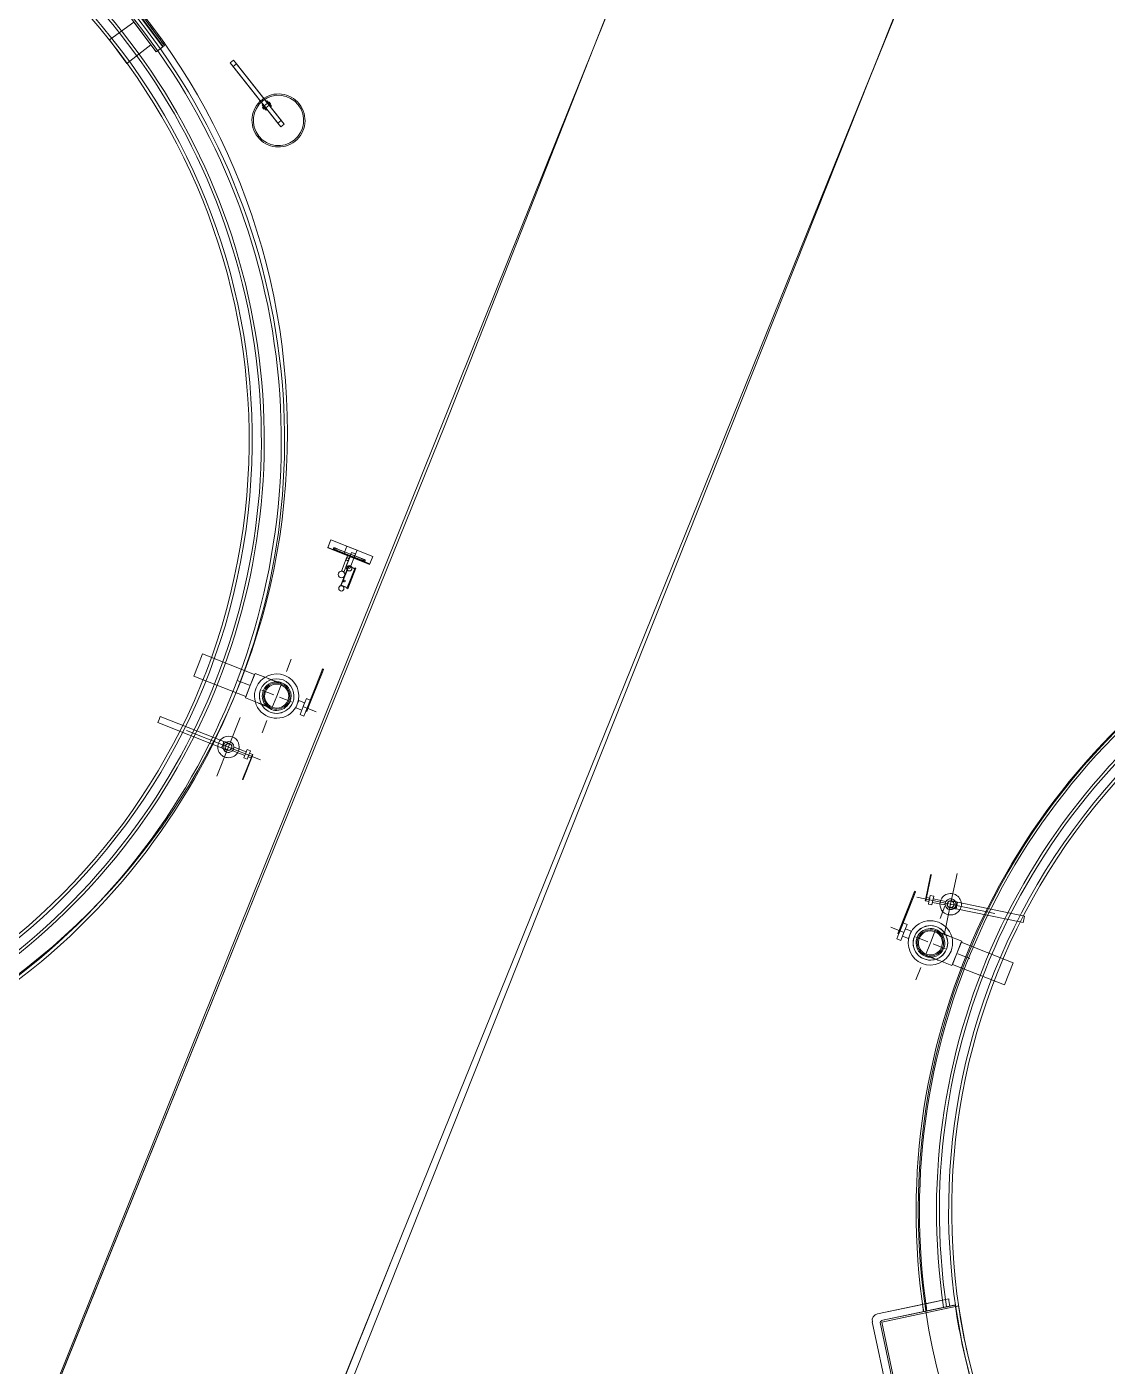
# Model space of a CAD drawing. Header units: metres. Extents: x -207 to 292, y -187 to 169.
# Drawn here: x -40.43 to -32.25, y -67.95 to -57.8 of the extents above; entities that cross this region are included whole.
import ezdxf

# ---------------------------------------------------------------- set-up
doc = ezdxf.new("R2010")
doc.units = ezdxf.units.M
doc.linetypes.add('Dash', pattern=[0.006, 0.003, -0.003])
for name, color, linetype, lineweight in [('C-TOPO', 7, 'Continuous', 9), ('EQUIPOS PIS', 7, 'Continuous', 9), ('P-SANR-FIXT', 7, 'Continuous', 9), ('P-SANR-FIXT-HDLN', 7, 'Dash', 9), ('VEREDAS', 7, 'Continuous', 9)]:
    doc.layers.add(name, color=color, linetype=linetype, lineweight=lineweight)
doc.layers.add('PR10-ARQ-PL-001-Emplazamiento-C-1_dwg', color=7, linetype='Continuous', lineweight=9, true_color=0x767676)

# ---------------------------------------------------------------- blocks, each defined once
blk = doc.blocks.new('M_Estanque-Terraza - M_Estanque-Terraza-2090154-PLANTA EMPLAZAMIENTO ACTUALIZADO')
at = {"layer": 'P-SANR-FIXT'}
for p, q in [((-4.012, 3.832), (-4.471, 3.292)), ((-4.471, 3.292), (-4.012, 3.832)), ((-4.012, 3.832), (-4.471, 3.292)), ((-4.471, 3.292), (-4.012, 3.832)), ((-4.012, 3.832), (-4.471, 3.292)), ((-4.471, 3.292), (-4.012, 3.832)), ((-4.416, 3.27), (-3.981, 3.781)), ((-3.981, 3.781), (-4.416, 3.27)), ((-4.416, 3.27), (-3.981, 3.781)), ((-3.981, 3.781), (-4.416, 3.27)), ((-3.981, 3.781), (-4.416, 3.27)), ((-4.416, 3.27), (-3.981, 3.781)), ((-3.981, 3.781), (-4.416, 3.27)), ((-4.416, 3.27), (-3.981, 3.781)), ((-4.407, 3.262), (-3.972, 3.773)), ((-3.972, 3.773), (-4.407, 3.262)), ((-3.972, 3.773), (-3.536, 3.402)), ((-3.519, 3.388), (-3.972, 3.773)), ((-3.964, 3.783), (-3.56, 3.439)), ((-3.56, 3.439), (-3.964, 3.783)), ((-3.964, 3.783), (-3.56, 3.439)), ((-3.56, 3.439), (-3.964, 3.783)), ((-3.714, 3.57), (-3.964, 3.783)), ((-3.964, 3.783), (-3.529, 3.412)), ((-3.714, 3.57), (-3.964, 3.783)), ((-3.964, 3.783), (-3.714, 3.57)), ((-3.521, 3.479), (-3.941, 3.837)), ((-3.941, 3.837), (-3.521, 3.479)), ((-3.521, 3.479), (-3.941, 3.837)), ((-3.941, 3.837), (-3.521, 3.479)), ((-3.675, 3.61), (-3.941, 3.837)), ((-3.941, 3.837), (-3.675, 3.61)), ((-3.597, 3.47), (-3.714, 3.57)), ((-3.527, 3.411), (-3.695, 3.554)), ((-3.695, 3.554), (-3.58, 3.455)), ((-3.695, 3.554), (-3.56, 3.439)), ((-3.56, 3.439), (-3.695, 3.554)), ((-3.521, 3.479), (-3.656, 3.594)), ((-3.656, 3.594), (-3.521, 3.479))]:
    blk.add_line(p, q, dxfattribs=at)
at = {"layer": 'P-SANR-FIXT', "flags": 128}
for points in [[(-3.529, 3.412), (-3.536, 3.418), (-3.544, 3.425), (-3.552, 3.431), (-3.559, 3.438), (-3.567, 3.444), (-3.574, 3.451), (-3.582, 3.457), (-3.59, 3.464), (-3.597, 3.47)], [(-3.58, 3.455), (-3.575, 3.451), (-3.569, 3.446), (-3.564, 3.442), (-3.559, 3.438), (-3.554, 3.433), (-3.548, 3.429), (-3.543, 3.424), (-3.538, 3.42), (-3.533, 3.415), (-3.527, 3.411)], [(-3.536, 3.402), (-3.53, 3.397), (-3.525, 3.392), (-3.519, 3.388)]]:
    blk.add_lwpolyline(points, dxfattribs=at)
at = {"layer": 'P-SANR-FIXT'}
for centre, radius, start, end in [((0, 0), 5.152, 0, 136.1362), ((0, 0), 5.152, 0, 136.1362), ((0, 0), 5.127, 0, 136.1195), ((0, 0), 5.127, 0, 136.1195), ((0, 0), 4.998, 0, 136.0307), ((0, 0), 4.976, 360, 136.0144), ((0, 0), 4.906, 0, 180), ((0, 0), 4.883, 0, 180), ((-3.974, 3.799), 0.05, 49.5733, 139.5733), ((-3.974, 3.799), 0.05, 49.5733, 139.5733), ((-3.974, 3.799), 0.05, 49.5733, 139.5733), ((-3.974, 3.799), 0.05, 49.5733, 139.5733), ((-3.974, 3.799), 0.05, 49.5733, 139.5733), ((-3.974, 3.799), 0.05, 49.5733, 139.5733), ((-3.972, 3.773), 0.012, 49.5733, 139.5733), ((-3.972, 3.773), 0.012, 49.5733, 139.5733), ((-3.972, 3.773), 0.012, 49.5733, 139.5733), ((-3.972, 3.773), 0.012, 49.5733, 139.5733), ((-3.972, 3.773), 0.012, 49.5733, 139.5733), ((-3.972, 3.773), 0.012, 49.5733, 139.5733), ((-3.972, 3.773), 0.012, 49.5733, 139.5733), ((-3.972, 3.773), 0.012, 49.5733, 139.5733), ((0, 0), 5.152, 135.5076, 136.1362), ((0, 0), 5.152, 135.5076, 136.1362), ((0, 0), 5.127, 135.4878, 136.1195), ((0, 0), 5.127, 135.4878, 136.1195), ((0, 0), 4.95, 135.3417, 135.9961), ((0, 0), 4.95, 135.3417, 135.9961), ((0, 0), 4.95, 135.3417, 135.9961), ((0, 0), 4.95, 135.3417, 135.9961), ((0, 0), 4.95, 135.3417, 135.9961), ((0, 0), 4.95, 135.3417, 135.9961), ((0, 0), 4.908, 135.9656, 144.0938), ((0, 0), 4.884, 136.089, 143.9747), ((0.035, -0.026), 4.95, 136.0277, 136.1669)]:
    blk.add_arc(centre, radius, start, end, dxfattribs=at)
blk.add_ellipse((0.001, -0.001), major_axis=(2.956, 3.945), ratio=0.995672, start_param=1.44575, end_param=1.448189, dxfattribs=at)
blk = doc.blocks.new('M_Estanque-Terraza - M_Estanque-Terraza-2331352-PLANTA EMPLAZAMIENTO ACTUALIZADO')
at = {"layer": 'P-SANR-FIXT'}
for p, q in [((3.617, -3.281), (3.462, -3.441)), ((3.617, -3.281), (3.462, -3.441)), ((3.541, -3.362), (3.617, -3.281)), ((3.779, -3.443), (3.617, -3.281)), ((3.462, -3.441), (3.541, -3.362)), ((3.462, -3.441), (3.63, -3.597)), ((3.826, -3.397), (3.586, -3.645)), ((3.826, -3.397), (3.586, -3.645)), ((3.779, -3.443), (3.63, -3.597)), ((3.779, -3.443), (3.63, -3.597)), ((3.87, -3.441), (3.631, -3.688)), ((3.87, -3.441), (3.631, -3.688)), ((3.634, -3.691), (3.872, -3.444)), ((3.634, -3.691), (3.872, -3.444)), ((3.882, -3.453), (3.644, -3.699)), ((3.882, -3.453), (3.644, -3.699)), ((3.63, -3.597), (3.586, -3.645)), ((3.586, -3.645), (3.631, -3.688)), ((3.705, -3.635), (3.682, -3.66)), ((3.705, -3.635), (3.682, -3.66)), ((3.709, -3.631), (3.686, -3.656)), ((3.709, -3.631), (3.686, -3.656)), ((3.69, -3.668), (3.713, -3.643)), ((3.69, -3.668), (3.713, -3.643)), ((3.694, -3.663), (3.717, -3.639)), ((3.694, -3.663), (3.717, -3.639)), ((3.717, -3.639), (3.709, -3.631)), ((3.717, -3.639), (3.709, -3.631)), ((3.776, -3.562), (3.749, -3.591)), ((3.776, -3.562), (3.749, -3.591)), ((3.776, -3.562), (3.749, -3.591)), ((3.776, -3.562), (3.749, -3.591)), ((3.749, -3.591), (3.757, -3.598)), ((3.749, -3.591), (3.757, -3.598)), ((3.757, -3.598), (3.784, -3.569)), ((3.757, -3.598), (3.784, -3.569)), ((3.757, -3.598), (3.784, -3.569)), ((3.757, -3.598), (3.784, -3.569)), ((3.634, -3.691), (3.644, -3.699)), ((3.668, -3.674), (3.654, -3.689)), ((3.654, -3.689), (3.662, -3.696)), ((3.662, -3.696), (3.676, -3.682)), ((3.682, -3.66), (3.668, -3.674)), ((3.676, -3.682), (3.69, -3.668)), ((3.69, -3.668), (3.682, -3.66)), ((3.682, -3.66), (3.69, -3.668)), ((3.682, -3.66), (3.69, -3.668))]:
    blk.add_line(p, q, dxfattribs=at)
for radius, start, end in [(4.906, 180, 0), (4.883, 180, 0), (5.152, 223.8638, 0), (5.152, 223.8638, 0), (5.127, 223.8805, 0), (5.127, 223.8805, 0), (4.998, 223.9693, 0), (4.976, 223.9856, 360)]:
    blk.add_arc((0, 0), radius, start, end, dxfattribs=at)
blk = doc.blocks.new('M_Tuberia Alimentación-01 - M_Tuberia Alimentación-01-2152466-PLANTA EMPLAZAMIENTO ACTUALIZADO')
at = {"layer": 'P-SANR-FIXT'}
for p, q in [((-0.248, 0.32), (-0.255, 0.32)), ((-0.255, 0.32), (-0.255, 0.296)), ((-0.255, 0.012), (-0.255, 0.317)), ((-0.248, 0.317), (-0.255, 0.317)), ((-0.248, 0.296), (-0.248, 0.32)), ((-0.248, 0.317), (-0.248, 0.012)), ((-0.255, 0.296), (-0.255, -0.02)), ((-0.248, -0.02), (-0.248, 0.296)), ((-0.255, 0.012), (-0.255, -0.025)), ((-0.255, 0.012), (-0.248, 0.012)), ((-0.216, 0.065), (-0.248, 0.065)), ((-0.248, 0), (-0.248, 0.065)), ((-0.248, -0.025), (-0.248, 0.012)), ((-0.248, -0.065), (-0.248, 0)), ((-0.216, 0.065), (-0.216, 0)), ((-0.168, 0.03), (-0.216, 0.03)), ((-0.216, 0), (-0.216, 0.03)), ((-0.216, 0), (-0.216, -0.065)), ((-0.168, 0.03), (-0.168, 0)), ((-0.168, 0), (-0.168, -0.03)), ((0.215, 0.1), (0.106, 0.1)), ((0.215, 0), (0.215, 0.1)), ((0.639, 0.09), (0.215, 0.09)), ((0.215, 0), (0.215, 0.09)), ((0.215, -0.1), (0.215, 0)), ((0.215, -0.09), (0.215, 0)), ((0.639, 0.09), (0.639, 0)), ((0.639, 0), (0.639, -0.09)), ((-0.255, -0.02), (-0.248, -0.02)), ((-0.255, -0.025), (-0.248, -0.025)), ((-0.248, -0.065), (-0.216, -0.065)), ((-0.216, -0.03), (-0.216, 0)), ((-0.216, -0.03), (-0.168, -0.03)), ((0.106, -0.1), (0.215, -0.1)), ((0.215, -0.09), (0.639, -0.09))]:
    blk.add_line(p, q, dxfattribs=at)
at = {"layer": 'P-SANR-FIXT', "flags": 128}
for points in [[(0.106, 0.1), (0.102, 0.1), (0.097, 0.1), (0.093, 0.1), (0.089, 0.1), (0.085, 0.1), (0.081, 0.1), (0.077, 0.1), (0.073, 0.1), (0.069, 0.1), (0.065, 0.1), (0.061, 0.1), (0.057, 0.1), (0.053, 0.1), (0.05, 0.1), (0.046, 0.1), (0.043, 0.1), (0.039, 0.1), (0.036, 0.1), (0.033, 0.1), (0.03, 0.1), (0.027, 0.1), (0.024, 0.1), (0.022, 0.1), (0.019, 0.1), (0.017, 0.1), (0.015, 0.1), (0.012, 0.1), (0.011, 0.1), (0.009, 0.1), (0.007, 0.1), (0.006, 0.1), (0.004, 0.1), (0.003, 0.1), (0.002, 0.1), (0.002, 0.1), (0.001, 0.1), (0, 0.1), (0, 0.1), (0, 0.1)], [(0, -0.1), (0, -0.1), (0, -0.1), (0.001, -0.1), (0.001, -0.1), (0.002, -0.1), (0.003, -0.1), (0.004, -0.1), (0.005, -0.1), (0.007, -0.1), (0.008, -0.1), (0.01, -0.1), (0.012, -0.1), (0.014, -0.1), (0.016, -0.1), (0.018, -0.1), (0.021, -0.1), (0.024, -0.1), (0.026, -0.1), (0.029, -0.1), (0.032, -0.1), (0.035, -0.1), (0.038, -0.1), (0.042, -0.1), (0.045, -0.1), (0.049, -0.1), (0.052, -0.1), (0.056, -0.1), (0.06, -0.1), (0.064, -0.1), (0.068, -0.1), (0.071, -0.1), (0.076, -0.1), (0.08, -0.1), (0.084, -0.1), (0.088, -0.1), (0.092, -0.1), (0.096, -0.1), (0.101, -0.1), (0.105, -0.1), (0.106, -0.1)]]:
    blk.add_lwpolyline(points, dxfattribs=at)
at = {"layer": 'P-SANR-FIXT'}
for radius, start, end in [(0.168, 360, 180), (0.168, 360, 180), (0.168, 360, 180), (0.168, 360, 180), (0.168, 360, 180), (0.168, 360, 180), (0.131, 0, 180), (0.131, 360, 180), (0.131, 360, 180), (0.131, 360, 180), (0.109, 360, 180), (0.109, 360, 180), (0.109, 360, 180), (0.109, 360, 180), (0.168, 180, 360), (0.168, 180, 360), (0.168, 180, 360), (0.168, 180, 360), (0.168, 180, 360), (0.168, 180, 360), (0.131, 180, 0), (0.131, 180, 360), (0.131, 180, 360), (0.131, 180, 360), (0.109, 180, 360), (0.109, 180, 360), (0.109, 180, 360), (0.109, 180, 360), (0.1, 0, 180), (0.1, 180, 0), (0.091, 0, 180), (0.091, 0, 180), (0.091, 0, 180), (0.091, 0, 180), (0.091, 180, 0), (0.091, 180, 0), (0.091, 180, 0), (0.091, 180, 0)]:
    blk.add_arc((0, 0), radius, start, end, dxfattribs=at)
at = {"layer": 'P-SANR-FIXT-HDLN'}
for p, q in [((0, 0), (0, 0.301)), ((-0.322, 0), (0, 0)), ((0.322, 0), (0, 0)), ((0, 0), (0, -0.301))]:
    blk.add_line(p, q, dxfattribs=at)
blk = doc.blocks.new('M_Tuberia Alimentación-02 - M_Tuberia Alimentación-02-2155587-PLANTA EMPLAZAMIENTO ACTUALIZADO')
at = {"layer": 'P-SANR-FIXT'}
for p, q in [((0, 0), (0, 0.239)), ((-0.19, 0.19), (-0.193, 0.19)), ((-0.193, 0.19), (-0.193, 0.186)), ((-0.193, 0.19), (-0.193, 0.183)), ((-0.193, 0), (-0.193, 0.186)), ((-0.193, 0.183), (-0.193, -0.006)), ((-0.193, 0.183), (-0.19, 0.183)), ((-0.19, 0.183), (-0.19, 0.19)), ((-0.19, 0.186), (-0.19, 0.19)), ((-0.19, 0.186), (-0.19, 0)), ((-0.19, -0.006), (-0.19, 0.183)), ((-0.193, 0), (-0.193, -0.014)), ((-0.193, 0), (-0.19, 0)), ((-0.165, 0.014), (-0.19, 0.014)), ((-0.19, 0.014), (-0.19, 0)), ((-0.19, -0.014), (-0.19, 0)), ((-0.19, 0), (-0.19, -0.014)), ((-0.138, 0.034), (-0.165, 0.034)), ((-0.165, 0), (-0.165, 0.034)), ((-0.165, 0), (-0.165, 0.014)), ((-0.165, -0.014), (-0.165, 0)), ((-0.165, -0.034), (-0.165, 0)), ((-0.138, 0), (-0.138, 0.034)), ((-0.041, 0.014), (-0.138, 0.014)), ((-0.138, 0), (-0.138, 0.014)), ((-0.138, -0.034), (-0.138, 0)), ((-0.138, -0.014), (-0.138, 0)), ((-0.041, 0), (-0.041, 0.014)), ((-0.041, -0.014), (-0.041, 0)), ((0.047, 0.026), (0.042, 0.026)), ((0.047, 0), (0.047, 0.026)), ((0.566, 0.025), (0.047, 0.025)), ((0.047, 0), (0.047, 0.025)), ((0.047, -0.026), (0.047, 0)), ((0.566, 0), (0.566, 0.025)), ((-0.262, 0), (0.341, 0)), ((-0.193, -0.006), (-0.19, -0.006)), ((-0.193, -0.014), (-0.19, -0.014)), ((-0.19, -0.014), (-0.165, -0.014)), ((-0.165, -0.034), (-0.138, -0.034)), ((-0.138, -0.014), (-0.041, -0.014)), ((0, 0), (0, -0.239)), ((0.042, -0.026), (0.047, -0.026)), ((0.047, -0.025), (0.047, 0)), ((0.047, -0.025), (0.566, -0.025)), ((0.566, -0.025), (0.566, 0))]:
    blk.add_line(p, q, dxfattribs=at)
at = {"layer": 'P-SANR-FIXT', "flags": 128}
for points in [[(0.042, 0.026), (0.04, 0.026), (0.039, 0.026), (0.037, 0.026), (0.035, 0.026), (0.034, 0.026), (0.032, 0.026), (0.03, 0.026), (0.029, 0.026), (0.027, 0.026), (0.026, 0.026), (0.024, 0.026), (0.023, 0.026), (0.021, 0.026), (0.02, 0.026), (0.018, 0.026), (0.017, 0.026), (0.016, 0.026), (0.014, 0.026), (0.013, 0.026), (0.012, 0.026), (0.011, 0.026), (0.01, 0.026), (0.009, 0.026), (0.008, 0.026), (0.007, 0.026), (0.006, 0.026), (0.005, 0.026), (0.004, 0.026), (0.004, 0.026), (0.003, 0.026), (0.002, 0.026), (0.002, 0.026), (0.001, 0.026), (0.001, 0.026), (0.001, 0.026), (0, 0.026), (0, 0.026), (0, 0.026), (0, 0.026)], [(0, -0.026), (0, -0.026), (0, -0.026), (0, -0.026), (0.001, -0.026), (0.001, -0.026), (0.001, -0.026), (0.002, -0.026), (0.002, -0.026), (0.003, -0.026), (0.003, -0.026), (0.004, -0.026), (0.005, -0.026), (0.006, -0.026), (0.006, -0.026), (0.007, -0.026), (0.008, -0.026), (0.009, -0.026), (0.01, -0.026), (0.012, -0.026), (0.013, -0.026), (0.014, -0.026), (0.015, -0.026), (0.017, -0.026), (0.018, -0.026), (0.019, -0.026), (0.021, -0.026), (0.022, -0.026), (0.024, -0.026), (0.025, -0.026), (0.027, -0.026), (0.028, -0.026), (0.03, -0.026), (0.032, -0.026), (0.033, -0.026), (0.035, -0.026), (0.037, -0.026), (0.038, -0.026), (0.04, -0.026), (0.042, -0.026), (0.042, -0.026)]]:
    blk.add_lwpolyline(points, dxfattribs=at)
at = {"layer": 'P-SANR-FIXT'}
for radius, start, end in [(0.0814, 360, 180), (0.0814, 360, 180), (0.0814, 360, 180), (0.0814, 360, 180), (0.0814, 180, 360), (0.0814, 180, 360), (0.0814, 180, 360), (0.0814, 180, 360), (0.0411, 0, 180), (0.0411, 360, 180), (0.0411, 360, 180), (0.0411, 360, 180), (0.0411, 360, 180), (0.0411, 360, 180), (0.0411, 180, 0), (0.0411, 180, 360), (0.0411, 180, 360), (0.0411, 180, 360), (0.0411, 180, 360), (0.0411, 180, 360), (0.0264, 0, 180), (0.0264, 180, 0), (0.025, 0, 180), (0.025, 360, 180), (0.025, 180, 0), (0.025, 180, 360)]:
    blk.add_arc((0, 0), radius, start, end, dxfattribs=at)
blk = doc.blocks.new('M_Tuberia Exterior 01 - M_Tuberia Exterior 01-2160598-PLANTA EMPLAZAMIENTO ACTUALIZADO')
at = {"layer": 'P-SANR-FIXT'}
for p, q in [((-0.013, 0.016), (-0.049, 0.016)), ((-0.049, 0.016), (-0.049, -0.016)), ((-0.049, 0.016), (0.534, 0.016)), ((-0.013, -0.016), (-0.013, 0.016)), ((0.569, 0.016), (-0.013, 0.016)), ((0.119, 0.016), (0.119, 0.025)), ((0.119, 0.025), (0.169, 0.025)), ((0.169, 0.025), (0.119, 0.025)), ((0.119, 0.025), (0.119, 0.016)), ((0.169, 0.016), (0.119, 0.016)), ((0.119, 0.016), (0.169, 0.016)), ((0.135, 0.034), (0.135, 0.025)), ((0.153, 0.034), (0.135, 0.034)), ((0.153, 0.034), (0.135, 0.034)), ((0.153, 0.025), (0.135, 0.025)), ((0.153, 0.025), (0.135, 0.025)), ((0.135, 0.016), (0.135, -0.016)), ((0.135, 0.016), (0.153, 0.016)), ((0.135, 0.016), (0.153, 0.016)), ((0.153, 0.025), (0.153, 0.034)), ((0.153, -0.016), (0.153, 0.016)), ((0.169, 0.025), (0.169, 0.016)), ((0.169, 0.016), (0.169, 0.025)), ((0.534, -0.016), (0.534, 0.016)), ((0.534, 0.016), (0.569, 0.016)), ((0.569, 0.016), (0.569, -0.016)), ((-0.049, -0.016), (-0.013, -0.016)), ((-0.049, -0.016), (0.534, -0.016)), ((-0.013, -0.016), (0.569, -0.016)), ((0.119, -0.016), (0.169, -0.016)), ((0.119, -0.025), (0.119, -0.016)), ((0.119, -0.016), (0.119, -0.025)), ((0.169, -0.016), (0.119, -0.016)), ((0.169, -0.025), (0.119, -0.025)), ((0.119, -0.025), (0.169, -0.025)), ((0.153, -0.016), (0.135, -0.016)), ((0.153, -0.016), (0.135, -0.016)), ((0.135, -0.025), (0.135, -0.031)), ((0.135, -0.025), (0.153, -0.025)), ((0.135, -0.025), (0.153, -0.025)), ((0.135, -0.031), (0.153, -0.031)), ((0.135, -0.031), (0.153, -0.031)), ((0.153, -0.031), (0.153, -0.025)), ((0.169, -0.016), (0.169, -0.025)), ((0.169, -0.025), (0.169, -0.016)), ((0.569, -0.016), (0.534, -0.016))]:
    blk.add_line(p, q, dxfattribs=at)
for radius, start, end in [(0.201, 0, 180), (0.201, 360, 180), (0.191, 360, 180), (0.191, 0, 180), (0.201, 180, 0), (0.201, 180, 360), (0.191, 180, 360), (0.191, 180, 0)]:
    blk.add_arc((0, 0), radius, start, end, dxfattribs=at)
blk = doc.blocks.new('M_Tuberia Alimentación-01 - M_Tuberia Alimentación-01-2165010-PLANTA EMPLAZAMIENTO ACTUALIZADO')
at = {"layer": 'P-SANR-FIXT'}
for p, q in [((-0.248, 0.025), (-0.255, 0.025)), ((-0.255, 0.025), (-0.255, -0.012)), ((-0.255, 0.02), (-0.255, -0.296)), ((-0.248, 0.02), (-0.255, 0.02)), ((-0.216, 0.065), (-0.248, 0.065)), ((-0.248, 0), (-0.248, 0.065)), ((-0.248, -0.012), (-0.248, 0.025)), ((-0.248, -0.296), (-0.248, 0.02)), ((-0.248, -0.065), (-0.248, 0)), ((-0.216, 0.065), (-0.216, 0)), ((-0.168, 0.03), (-0.216, 0.03)), ((-0.216, 0), (-0.216, 0.03)), ((-0.216, 0), (-0.216, -0.065)), ((-0.216, -0.03), (-0.216, 0)), ((-0.168, 0.03), (-0.168, 0)), ((-0.168, 0), (-0.168, -0.03)), ((0.215, 0.1), (0.106, 0.1)), ((0.215, 0), (0.215, 0.1)), ((0.639, 0.09), (0.215, 0.09)), ((0.215, 0), (0.215, 0.09)), ((0.215, -0.1), (0.215, 0)), ((0.215, -0.09), (0.215, 0)), ((0.639, 0.09), (0.639, 0)), ((0.639, 0), (0.639, -0.09)), ((-0.255, -0.317), (-0.255, -0.012)), ((-0.248, -0.012), (-0.255, -0.012)), ((-0.248, -0.012), (-0.248, -0.317)), ((-0.248, -0.065), (-0.216, -0.065)), ((-0.216, -0.03), (-0.168, -0.03)), ((0.106, -0.1), (0.215, -0.1)), ((0.215, -0.09), (0.639, -0.09)), ((-0.255, -0.296), (-0.255, -0.32)), ((-0.248, -0.32), (-0.248, -0.296)), ((-0.255, -0.317), (-0.248, -0.317)), ((-0.255, -0.32), (-0.248, -0.32))]:
    blk.add_line(p, q, dxfattribs=at)
at = {"layer": 'P-SANR-FIXT', "flags": 128}
for points in [[(0.106, 0.1), (0.102, 0.1), (0.097, 0.1), (0.093, 0.1), (0.089, 0.1), (0.085, 0.1), (0.081, 0.1), (0.077, 0.1), (0.073, 0.1), (0.069, 0.1), (0.065, 0.1), (0.061, 0.1), (0.057, 0.1), (0.053, 0.1), (0.05, 0.1), (0.046, 0.1), (0.043, 0.1), (0.039, 0.1), (0.036, 0.1), (0.033, 0.1), (0.03, 0.1), (0.027, 0.1), (0.024, 0.1), (0.022, 0.1), (0.019, 0.1), (0.017, 0.1), (0.015, 0.1), (0.012, 0.1), (0.011, 0.1), (0.009, 0.1), (0.007, 0.1), (0.006, 0.1), (0.004, 0.1), (0.003, 0.1), (0.002, 0.1), (0.002, 0.1), (0.001, 0.1), (0, 0.1), (0, 0.1), (0, 0.1)], [(0, -0.1), (0, -0.1), (0, -0.1), (0.001, -0.1), (0.001, -0.1), (0.002, -0.1), (0.003, -0.1), (0.004, -0.1), (0.005, -0.1), (0.007, -0.1), (0.008, -0.1), (0.01, -0.1), (0.012, -0.1), (0.014, -0.1), (0.016, -0.1), (0.018, -0.1), (0.021, -0.1), (0.024, -0.1), (0.026, -0.1), (0.029, -0.1), (0.032, -0.1), (0.035, -0.1), (0.038, -0.1), (0.042, -0.1), (0.045, -0.1), (0.049, -0.1), (0.052, -0.1), (0.056, -0.1), (0.06, -0.1), (0.064, -0.1), (0.068, -0.1), (0.071, -0.1), (0.076, -0.1), (0.08, -0.1), (0.084, -0.1), (0.088, -0.1), (0.092, -0.1), (0.096, -0.1), (0.101, -0.1), (0.105, -0.1), (0.106, -0.1)]]:
    blk.add_lwpolyline(points, dxfattribs=at)
at = {"layer": 'P-SANR-FIXT'}
for radius, start, end in [(0.168, 360, 180), (0.168, 360, 180), (0.168, 360, 180), (0.168, 360, 180), (0.168, 360, 180), (0.168, 360, 180), (0.131, 0, 180), (0.131, 360, 180), (0.131, 360, 180), (0.131, 360, 180), (0.109, 360, 180), (0.109, 360, 180), (0.109, 360, 180), (0.109, 360, 180), (0.168, 180, 360), (0.168, 180, 360), (0.168, 180, 360), (0.168, 180, 360), (0.168, 180, 360), (0.168, 180, 360), (0.131, 180, 0), (0.131, 180, 360), (0.131, 180, 360), (0.131, 180, 360), (0.109, 180, 360), (0.109, 180, 360), (0.109, 180, 360), (0.109, 180, 360), (0.1, 0, 180), (0.091, 0, 180), (0.091, 0, 180), (0.091, 0, 180), (0.091, 0, 180), (0.091, 180, 0), (0.091, 180, 0), (0.091, 180, 0), (0.091, 180, 0), (0.1, 180, 360)]:
    blk.add_arc((0, 0), radius, start, end, dxfattribs=at)
at = {"layer": 'P-SANR-FIXT-HDLN'}
for p, q in [((0, 0), (0, 0.301)), ((-0.322, 0), (0, 0)), ((0.322, 0), (0, 0)), ((0, 0), (0, -0.301))]:
    blk.add_line(p, q, dxfattribs=at)
blk = doc.blocks.new('M_Tuberia Control-01 - M_Tuberia Control-01-2159111-PLANTA EMPLAZAMIENTO ACTUALIZADO')
at = {"layer": 'P-SANR-FIXT'}
for p, q in [((0.153, 0.171), (0.148, 0.171)), ((0.148, 0.171), (0.214, 0.171)), ((0.148, 0.171), (0.148, -0.171)), ((0.148, 0.171), (0.148, -0.171)), ((0.214, 0.171), (0.153, 0.171)), ((0.153, 0.171), (0.153, -0.171)), ((0.153, 0.171), (0.153, -0.171)), ((0.157, 0.123), (0.157, -0.122)), ((0.167, -0.122), (0.167, 0.123)), ((0.214, -0.171), (0.214, 0.171)), ((0.214, 0.171), (0.214, -0.171)), ((0.124, 0.01), (0.023, 0.01)), ((0.124, 0.01), (0.023, 0.01)), ((0.148, 0.009), (0.129, 0.009)), ((0.214, 0.04), (0.148, 0.04)), ((0.148, 0.04), (0.214, 0.04)), ((0.148, 0.04), (0.148, -0.042)), ((0.148, 0.04), (0.148, -0.042)), ((0.148, -0.001), (0.148, 0.009)), ((0.157, 0.099), (0.157, -0.099)), ((0.168, -0.099), (0.168, 0.099)), ((0.214, -0.042), (0.214, 0.04)), ((0.214, 0.04), (0.214, -0.042)), ((0.084, -0.078), (-0.084, -0.078)), ((-0.084, -0.078), (0.084, -0.078)), ((-0.084, -0.078), (-0.084, -0.084)), ((-0.084, -0.078), (-0.084, -0.084)), ((0.084, -0.084), (-0.084, -0.084)), ((-0.084, -0.084), (0.084, -0.084)), ((-0.079, -0.025), (0.079, -0.025)), ((0.079, -0.025), (-0.079, -0.025)), ((-0.079, -0.078), (-0.079, -0.025)), ((-0.079, -0.025), (-0.079, -0.078)), ((-0.079, -0.078), (0.079, -0.078)), ((0.079, -0.078), (-0.079, -0.078)), ((-0.077, -0.029), (0.077, -0.029)), ((0.077, -0.029), (-0.077, -0.029)), ((-0.077, -0.029), (-0.077, -0.078)), ((-0.077, -0.078), (-0.077, -0.029)), ((0.077, -0.078), (-0.077, -0.078)), ((-0.077, -0.078), (0.077, -0.078)), ((0.023, -0.01), (0.124, -0.01)), ((0.023, -0.01), (0.124, -0.01)), ((0.184, -0.01), (0.065, -0.01)), ((0.065, -0.01), (0.184, -0.01)), ((0.065, -0.01), (0.065, -0.042)), ((0.065, -0.01), (0.065, -0.042)), ((0.184, -0.042), (0.065, -0.042)), ((0.065, -0.042), (0.184, -0.042)), ((0.077, -0.078), (0.077, -0.029)), ((0.077, -0.078), (0.077, -0.029)), ((0.079, -0.025), (0.079, -0.078)), ((0.079, -0.025), (0.079, -0.078)), ((0.084, -0.084), (0.084, -0.078)), ((0.084, -0.078), (0.084, -0.084)), ((0.124, -0.01), (0.124, -0.011)), ((0.124, -0.011), (0.148, -0.011)), ((0.148, -0.011), (0.148, -0.001)), ((0.214, -0.042), (0.148, -0.042)), ((0.148, -0.042), (0.214, -0.042)), ((0.184, -0.042), (0.184, -0.01)), ((0.184, -0.01), (0.184, -0.042)), ((0.214, -0.171), (0.148, -0.171)), ((0.148, -0.171), (0.153, -0.171)), ((0.153, -0.171), (0.214, -0.171))]:
    blk.add_line(p, q, dxfattribs=at)
at = {"layer": 'P-SANR-FIXT', "flags": 128}
for points in [[(0.157, 0.124), (0.157, 0.124), (0.157, 0.124), (0.157, 0.124), (0.157, 0.124), (0.157, 0.124), (0.157, 0.124), (0.157, 0.123), (0.157, 0.123), (0.157, 0.123), (0.157, 0.122), (0.157, 0.122), (0.157, 0.121), (0.157, 0.121), (0.157, 0.12), (0.157, 0.12), (0.157, 0.119), (0.157, 0.119), (0.157, 0.118), (0.157, 0.117), (0.157, 0.117), (0.157, 0.116), (0.157, 0.115), (0.157, 0.114), (0.157, 0.114), (0.157, 0.113), (0.157, 0.112), (0.157, 0.111), (0.157, 0.11), (0.157, 0.109), (0.157, 0.108), (0.157, 0.107), (0.157, 0.106), (0.157, 0.105), (0.157, 0.105), (0.157, 0.104), (0.157, 0.103), (0.157, 0.102), (0.157, 0.101), (0.157, 0.1), (0.157, 0.099)], [(0.168, 0.099), (0.168, 0.1), (0.168, 0.101), (0.168, 0.102), (0.168, 0.103), (0.168, 0.104), (0.168, 0.105), (0.168, 0.106), (0.168, 0.107), (0.168, 0.108), (0.168, 0.109), (0.168, 0.11), (0.168, 0.111), (0.168, 0.112), (0.168, 0.113), (0.168, 0.113), (0.168, 0.114), (0.168, 0.115), (0.168, 0.116), (0.168, 0.116), (0.168, 0.117), (0.168, 0.118), (0.168, 0.119), (0.168, 0.119), (0.168, 0.12), (0.168, 0.12), (0.168, 0.121), (0.168, 0.121), (0.168, 0.122), (0.168, 0.122), (0.168, 0.123), (0.168, 0.123), (0.168, 0.123), (0.168, 0.123), (0.168, 0.124), (0.168, 0.124), (0.168, 0.124), (0.168, 0.124), (0.168, 0.124), (0.168, 0.124)], [(0.157, -0.099), (0.157, -0.1), (0.157, -0.101), (0.157, -0.102), (0.157, -0.103), (0.157, -0.104), (0.157, -0.105), (0.157, -0.106), (0.157, -0.107), (0.157, -0.108), (0.157, -0.109), (0.157, -0.11), (0.157, -0.111), (0.157, -0.111), (0.157, -0.112), (0.157, -0.113), (0.157, -0.114), (0.157, -0.115), (0.157, -0.115), (0.157, -0.116), (0.157, -0.117), (0.157, -0.118), (0.157, -0.118), (0.157, -0.119), (0.157, -0.119), (0.157, -0.12), (0.157, -0.121), (0.157, -0.121), (0.157, -0.122), (0.157, -0.122), (0.157, -0.122), (0.157, -0.123), (0.157, -0.123), (0.157, -0.123), (0.157, -0.123), (0.157, -0.124), (0.157, -0.124), (0.157, -0.124), (0.157, -0.124), (0.157, -0.124)], [(0.168, -0.124), (0.168, -0.124), (0.168, -0.124), (0.168, -0.124), (0.168, -0.124), (0.168, -0.124), (0.168, -0.123), (0.168, -0.123), (0.168, -0.123), (0.168, -0.122), (0.168, -0.122), (0.168, -0.122), (0.168, -0.121), (0.168, -0.121), (0.168, -0.12), (0.168, -0.12), (0.168, -0.119), (0.168, -0.118), (0.168, -0.118), (0.168, -0.117), (0.168, -0.116), (0.168, -0.116), (0.168, -0.115), (0.168, -0.114), (0.168, -0.113), (0.168, -0.113), (0.168, -0.112), (0.168, -0.111), (0.168, -0.11), (0.168, -0.109), (0.168, -0.108), (0.168, -0.107), (0.168, -0.106), (0.168, -0.105), (0.168, -0.104), (0.168, -0.103), (0.168, -0.102), (0.168, -0.101), (0.168, -0.1), (0.168, -0.099), (0.168, -0.099)]]:
    blk.add_lwpolyline(points, dxfattribs=at)
at = {"layer": 'P-SANR-FIXT'}
for centre, radius, start, end in [((0.163, 0.124), 0.00518, 90, 270), ((0.163, 0.124), 0.00518, 270, 90), ((0, 0), 0.025, 360, 180), ((0, 0), 0.025, 0, 180), ((0, 0), 0.025, 180, 360), ((0.124, 0), 0.01, 360, 180), ((0.124, 0), 0.01, 0, 180), ((0.124, 0), 0.01, 180, 360), ((0.124, 0), 0.01, 180, 360), ((-0.099, -0.038), 0.02, 0, 180), ((-0.099, -0.038), 0.02, 0, 180), ((-0.099, -0.038), 0.02, 180, 0), ((-0.099, -0.038), 0.02, 180, 360), ((-0.039, -0.038), 0.0075, 360, 180), ((-0.039, -0.038), 0.0075, 0, 180), ((-0.039, -0.038), 0.0075, 180, 360), ((-0.039, -0.038), 0.0075, 180, 360), ((0, 0), 0.025, 180, 360), ((0.065, -0.038), 0.02, 360, 180), ((0.065, -0.038), 0.02, 0, 180), ((0.065, -0.038), 0.02, 180, 360), ((0.065, -0.038), 0.02, 180, 360), ((0.163, -0.124), 0.00518, 90, 270), ((0.163, -0.124), 0.00518, 270, 90)]:
    blk.add_arc(centre, radius, start, end, dxfattribs=at)
for points, knots in [([(0.163, 0.119), (0.162, 0.119), (0.162, 0.119), (0.161, 0.119), (0.161, 0.119), (0.16, 0.12), (0.16, 0.12), (0.159, 0.12), (0.159, 0.12), (0.159, 0.121), (0.159, 0.121), (0.158, 0.121), (0.158, 0.121), (0.158, 0.121), (0.158, 0.122), (0.158, 0.122), (0.158, 0.122), (0.158, 0.122), (0.158, 0.123), (0.158, 0.123), (0.158, 0.123), (0.158, 0.123), (0.158, 0.123), (0.158, 0.123), (0.158, 0.123), (0.158, 0.123), (0.158, 0.123), (0.158, 0.122), (0.158, 0.122), (0.158, 0.122), (0.158, 0.122), (0.158, 0.121), (0.158, 0.121), (0.158, 0.121), (0.159, 0.121), (0.159, 0.121), (0.159, 0.12), (0.159, 0.12), (0.16, 0.12), (0.16, 0.12), (0.161, 0.119), (0.161, 0.119), (0.162, 0.119), (0.162, 0.119), (0.163, 0.119)], [0, 0, 0, 0, 0.055556, 0.083333, 0.111111, 0.138889, 0.166667, 0.194444, 0.222222, 0.25, 0.277778, 0.305556, 0.319444, 0.333333, 0.347222, 0.361111, 0.388889, 0.416667, 0.430556, 0.444444, 0.458333, 0.472222, 0.5, 0.527778, 0.541667, 0.555556, 0.569444, 0.583333, 0.611111, 0.638889, 0.652778, 0.666667, 0.680556, 0.694444, 0.722222, 0.75, 0.777778, 0.805556, 0.833333, 0.861111, 0.888889, 0.916667, 0.944444, 1, 1, 1, 1]), ([(0.163, 0.119), (0.163, 0.119), (0.163, 0.119), (0.164, 0.119), (0.164, 0.119), (0.165, 0.12), (0.165, 0.12), (0.166, 0.12), (0.166, 0.12), (0.166, 0.121), (0.166, 0.121), (0.167, 0.121), (0.167, 0.121), (0.167, 0.121), (0.167, 0.122), (0.167, 0.122), (0.167, 0.122), (0.167, 0.122), (0.167, 0.123), (0.167, 0.123), (0.167, 0.123), (0.167, 0.123), (0.167, 0.123), (0.167, 0.123), (0.167, 0.123), (0.167, 0.123), (0.167, 0.123), (0.167, 0.122), (0.167, 0.122), (0.167, 0.122), (0.167, 0.122), (0.167, 0.121), (0.167, 0.121), (0.167, 0.121), (0.166, 0.121), (0.166, 0.121), (0.166, 0.12), (0.166, 0.12), (0.165, 0.12), (0.165, 0.12), (0.164, 0.119), (0.164, 0.119), (0.163, 0.119), (0.163, 0.119), (0.163, 0.119)], [0, 0, 0, 0, 0.055556, 0.083333, 0.111111, 0.138889, 0.166667, 0.194444, 0.222222, 0.25, 0.277778, 0.305556, 0.319444, 0.333333, 0.347222, 0.361111, 0.388889, 0.416667, 0.430556, 0.444444, 0.458333, 0.472222, 0.5, 0.527778, 0.541667, 0.555556, 0.569444, 0.583333, 0.611111, 0.638889, 0.652778, 0.666667, 0.680556, 0.694444, 0.722222, 0.75, 0.777778, 0.805556, 0.833333, 0.861111, 0.888889, 0.916667, 0.944444, 1, 1, 1, 1]), ([(0.025, 0), (0.025, 0.001), (0.025, 0.002), (0.025, 0.005), (0.024, 0.007), (0.023, 0.009), (0.023, 0.009), (0.023, 0.01), (0.023, 0.01), (0.023, 0.01), (0.023, 0.01)], [0, 0, 0, 0, 0.142857, 0.285714, 0.571429, 0.678571, 0.785714, 0.839286, 0.892857, 1, 1, 1, 1]), ([(0.023, 0.01), (0.023, 0.01), (0.023, 0.01), (0.023, 0.009), (0.024, 0.007), (0.025, 0.003), (0.025, 0.001), (0.025, 0)], [0, 0, 0, 0, 0.142857, 0.285714, 0.571429, 0.785714, 1, 1, 1, 1]), ([(0.025, 0), (0.025, 0.001), (0.025, 0.002), (0.025, 0.005), (0.024, 0.007), (0.023, 0.009), (0.023, 0.009), (0.023, 0.01), (0.023, 0.01), (0.023, 0.01), (0.023, 0.01)], [0, 0, 0, 0, 0.142857, 0.285714, 0.571429, 0.678571, 0.785714, 0.839286, 0.892857, 1, 1, 1, 1]), ([(0.023, 0.01), (0.023, 0.01), (0.023, 0.01), (0.023, 0.009), (0.024, 0.007), (0.025, 0.003), (0.025, 0.001), (0.025, 0)], [0, 0, 0, 0, 0.142857, 0.285714, 0.571429, 0.785714, 1, 1, 1, 1]), ([(0.114, 0), (0.114, 0), (0.114, 0.001), (0.115, 0.002), (0.115, 0.003), (0.115, 0.003), (0.115, 0.004), (0.115, 0.004), (0.116, 0.005), (0.116, 0.006), (0.116, 0.006), (0.117, 0.006), (0.117, 0.007), (0.117, 0.007), (0.118, 0.008), (0.119, 0.008), (0.119, 0.009), (0.12, 0.009), (0.121, 0.009), (0.122, 0.01), (0.124, 0.01), (0.124, 0.01)], [0, 0, 0, 0, 0.071429, 0.107143, 0.142857, 0.178571, 0.214286, 0.25, 0.285714, 0.321429, 0.357143, 0.392857, 0.428571, 0.464286, 0.5, 0.571429, 0.607143, 0.642857, 0.714286, 0.857143, 1, 1, 1, 1]), ([(0.124, 0.01), (0.124, 0.01), (0.122, 0.01), (0.121, 0.009), (0.12, 0.009), (0.119, 0.009), (0.119, 0.008), (0.118, 0.008), (0.118, 0.008), (0.117, 0.007), (0.117, 0.007), (0.117, 0.006), (0.116, 0.006), (0.116, 0.006), (0.116, 0.005), (0.115, 0.004), (0.115, 0.004), (0.115, 0.003), (0.115, 0.003), (0.115, 0.002), (0.114, 0.001), (0.114, 0), (0.114, 0)], [0, 0, 0, 0, 0.142857, 0.285714, 0.357143, 0.392857, 0.428571, 0.464286, 0.5, 0.535714, 0.571429, 0.607143, 0.642857, 0.678571, 0.714286, 0.75, 0.785714, 0.821429, 0.857143, 0.892857, 0.928571, 1, 1, 1, 1]), ([(0.114, 0), (0.114, 0), (0.114, 0.001), (0.115, 0.002), (0.115, 0.003), (0.115, 0.003), (0.115, 0.004), (0.115, 0.004), (0.116, 0.005), (0.116, 0.006), (0.116, 0.006), (0.117, 0.006), (0.117, 0.007), (0.117, 0.007), (0.118, 0.008), (0.119, 0.008), (0.119, 0.009), (0.12, 0.009), (0.121, 0.009), (0.122, 0.01), (0.124, 0.01), (0.124, 0.01)], [0, 0, 0, 0, 0.071429, 0.107143, 0.142857, 0.178571, 0.214286, 0.25, 0.285714, 0.321429, 0.357143, 0.392857, 0.428571, 0.464286, 0.5, 0.571429, 0.607143, 0.642857, 0.714286, 0.857143, 1, 1, 1, 1]), ([(0.124, 0.01), (0.124, 0.01), (0.122, 0.01), (0.121, 0.009), (0.12, 0.009), (0.119, 0.009), (0.119, 0.008), (0.118, 0.008), (0.118, 0.008), (0.117, 0.007), (0.117, 0.007), (0.117, 0.006), (0.116, 0.006), (0.116, 0.006), (0.116, 0.005), (0.115, 0.004), (0.115, 0.004), (0.115, 0.003), (0.115, 0.003), (0.115, 0.002), (0.114, 0.001), (0.114, 0), (0.114, 0)], [0, 0, 0, 0, 0.142857, 0.285714, 0.357143, 0.392857, 0.428571, 0.464286, 0.5, 0.535714, 0.571429, 0.607143, 0.642857, 0.678571, 0.714286, 0.75, 0.785714, 0.821429, 0.857143, 0.892857, 0.928571, 1, 1, 1, 1]), ([(0.124, -0.01), (0.124, -0.01), (0.122, -0.01), (0.121, -0.009), (0.12, -0.009), (0.119, -0.009), (0.119, -0.008), (0.118, -0.008), (0.118, -0.008), (0.117, -0.007), (0.117, -0.007), (0.117, -0.006), (0.116, -0.006), (0.116, -0.006), (0.116, -0.005), (0.115, -0.004), (0.115, -0.004), (0.115, -0.003), (0.115, -0.003), (0.115, -0.002), (0.114, -0.001), (0.114, 0), (0.114, 0)], [0, 0, 0, 0, 0.142857, 0.285714, 0.357143, 0.392857, 0.428571, 0.464286, 0.5, 0.535714, 0.571429, 0.607143, 0.642857, 0.678571, 0.714286, 0.75, 0.785714, 0.821429, 0.857143, 0.892857, 0.928571, 1, 1, 1, 1]), ([(0.114, 0), (0.114, 0), (0.114, -0.001), (0.115, -0.002), (0.115, -0.003), (0.115, -0.003), (0.115, -0.004), (0.115, -0.004), (0.116, -0.005), (0.116, -0.006), (0.116, -0.006), (0.117, -0.006), (0.117, -0.007), (0.117, -0.007), (0.118, -0.008), (0.119, -0.008), (0.119, -0.009), (0.12, -0.009), (0.121, -0.009), (0.122, -0.01), (0.124, -0.01), (0.124, -0.01)], [0, 0, 0, 0, 0.071429, 0.107143, 0.142857, 0.178571, 0.214286, 0.25, 0.285714, 0.321429, 0.357143, 0.392857, 0.428571, 0.464286, 0.5, 0.571429, 0.607143, 0.642857, 0.714286, 0.857143, 1, 1, 1, 1]), ([(0.114, 0), (0.114, 0), (0.114, -0.001), (0.115, -0.002), (0.115, -0.003), (0.115, -0.003), (0.115, -0.004), (0.115, -0.004), (0.116, -0.005), (0.116, -0.006), (0.116, -0.006), (0.117, -0.006), (0.117, -0.007), (0.117, -0.007), (0.118, -0.008), (0.119, -0.008), (0.119, -0.009), (0.12, -0.009), (0.121, -0.009), (0.122, -0.01), (0.124, -0.01), (0.124, -0.01)], [0, 0, 0, 0, 0.071429, 0.107143, 0.142857, 0.178571, 0.214286, 0.25, 0.285714, 0.321429, 0.357143, 0.392857, 0.428571, 0.464286, 0.5, 0.571429, 0.607143, 0.642857, 0.714286, 0.857143, 1, 1, 1, 1]), ([(0.124, -0.01), (0.124, -0.01), (0.122, -0.01), (0.121, -0.009), (0.12, -0.009), (0.119, -0.009), (0.119, -0.008), (0.118, -0.008), (0.118, -0.008), (0.117, -0.007), (0.117, -0.007), (0.117, -0.006), (0.116, -0.006), (0.116, -0.006), (0.116, -0.005), (0.115, -0.004), (0.115, -0.004), (0.115, -0.003), (0.115, -0.003), (0.115, -0.002), (0.114, -0.001), (0.114, 0), (0.114, 0)], [0, 0, 0, 0, 0.142857, 0.285714, 0.357143, 0.392857, 0.428571, 0.464286, 0.5, 0.535714, 0.571429, 0.607143, 0.642857, 0.678571, 0.714286, 0.75, 0.785714, 0.821429, 0.857143, 0.892857, 0.928571, 1, 1, 1, 1]), ([(0.134, 0), (0.134, 0.001), (0.134, 0.001), (0.134, 0.003), (0.134, 0.004), (0.133, 0.005), (0.132, 0.006), (0.132, 0.007), (0.131, 0.007), (0.131, 0.008), (0.131, 0.008), (0.131, 0.008), (0.13, 0.008), (0.13, 0.008), (0.13, 0.009), (0.129, 0.009), (0.129, 0.009), (0.129, 0.009), (0.129, 0.009), (0.129, 0.009), (0.129, 0.009), (0.129, 0.009), (0.129, 0.009), (0.129, 0.009), (0.13, 0.009), (0.13, 0.008), (0.13, 0.008), (0.131, 0.008), (0.131, 0.008), (0.131, 0.008), (0.131, 0.007), (0.132, 0.007), (0.132, 0.006), (0.133, 0.005), (0.134, 0.004), (0.134, 0.003), (0.134, 0.001), (0.134, 0.001), (0.134, 0)], [0, 0, 0, 0, 0.055556, 0.083333, 0.111111, 0.166667, 0.222222, 0.277778, 0.305556, 0.319444, 0.333333, 0.347222, 0.361111, 0.388889, 0.416667, 0.430556, 0.444444, 0.458333, 0.472222, 0.5, 0.527778, 0.541667, 0.555556, 0.569444, 0.583333, 0.611111, 0.638889, 0.652778, 0.666667, 0.680556, 0.694444, 0.722222, 0.777778, 0.833333, 0.888889, 0.916667, 0.944444, 1, 1, 1, 1]), ([(0.025, 0), (0.025, -0.001), (0.025, -0.002), (0.025, -0.005), (0.024, -0.007), (0.023, -0.009), (0.023, -0.009), (0.023, -0.01), (0.023, -0.01), (0.023, -0.01), (0.023, -0.01)], [0, 0, 0, 0, 0.142857, 0.285714, 0.571429, 0.678571, 0.785714, 0.839286, 0.892857, 1, 1, 1, 1]), ([(0.023, -0.01), (0.023, -0.01), (0.023, -0.01), (0.023, -0.009), (0.024, -0.007), (0.025, -0.003), (0.025, -0.001), (0.025, 0)], [0, 0, 0, 0, 0.142857, 0.285714, 0.571429, 0.785714, 1, 1, 1, 1]), ([(0.025, 0), (0.025, -0.001), (0.025, -0.002), (0.025, -0.005), (0.024, -0.007), (0.023, -0.009), (0.023, -0.009), (0.023, -0.01), (0.023, -0.01), (0.023, -0.01), (0.023, -0.01)], [0, 0, 0, 0, 0.142857, 0.285714, 0.571429, 0.678571, 0.785714, 0.839286, 0.892857, 1, 1, 1, 1]), ([(0.023, -0.01), (0.023, -0.01), (0.023, -0.01), (0.023, -0.009), (0.024, -0.007), (0.025, -0.003), (0.025, -0.001), (0.025, 0)], [0, 0, 0, 0, 0.142857, 0.285714, 0.571429, 0.785714, 1, 1, 1, 1]), ([(0.134, -0.001), (0.134, -0.002), (0.134, -0.002), (0.134, -0.003), (0.134, -0.004), (0.133, -0.004), (0.133, -0.005), (0.133, -0.005), (0.133, -0.006), (0.133, -0.006), (0.132, -0.006), (0.132, -0.006), (0.132, -0.007), (0.131, -0.007), (0.131, -0.007), (0.131, -0.008), (0.131, -0.008), (0.13, -0.008), (0.13, -0.008), (0.13, -0.009), (0.129, -0.009), (0.129, -0.009), (0.129, -0.009), (0.129, -0.009), (0.129, -0.009), (0.128, -0.009), (0.128, -0.009), (0.128, -0.009), (0.127, -0.01), (0.127, -0.01), (0.127, -0.01), (0.126, -0.01), (0.125, -0.01), (0.125, -0.01), (0.124, -0.01)], [0, 0, 0, 0, 0.083333, 0.125, 0.166667, 0.208333, 0.25, 0.291667, 0.3125, 0.333333, 0.354167, 0.375, 0.416667, 0.458333, 0.479167, 0.5, 0.520833, 0.541667, 0.583333, 0.625, 0.645833, 0.65625, 0.666667, 0.677083, 0.6875, 0.708333, 0.75, 0.791667, 0.8125, 0.833333, 0.854167, 0.875, 0.916667, 1, 1, 1, 1]), ([(0.124, -0.01), (0.125, -0.01), (0.125, -0.01), (0.126, -0.01), (0.127, -0.01), (0.127, -0.01), (0.127, -0.01), (0.128, -0.009), (0.128, -0.009), (0.128, -0.009), (0.129, -0.009), (0.129, -0.009), (0.129, -0.009), (0.129, -0.009), (0.129, -0.009), (0.13, -0.009), (0.13, -0.008), (0.13, -0.008), (0.131, -0.008), (0.131, -0.008), (0.131, -0.007), (0.131, -0.007), (0.132, -0.007), (0.132, -0.006), (0.132, -0.006), (0.133, -0.006), (0.133, -0.006), (0.133, -0.005), (0.133, -0.005), (0.133, -0.004), (0.134, -0.004), (0.134, -0.003), (0.134, -0.002), (0.134, -0.002), (0.134, -0.001)], [0, 0, 0, 0, 0.083333, 0.125, 0.145833, 0.166667, 0.1875, 0.208333, 0.25, 0.291667, 0.3125, 0.322917, 0.333333, 0.34375, 0.354167, 0.375, 0.416667, 0.458333, 0.479167, 0.5, 0.520833, 0.541667, 0.583333, 0.625, 0.645833, 0.666667, 0.6875, 0.708333, 0.75, 0.791667, 0.833333, 0.875, 0.916667, 1, 1, 1, 1]), ([(0.163, -0.119), (0.162, -0.119), (0.162, -0.119), (0.161, -0.119), (0.161, -0.119), (0.16, -0.119), (0.16, -0.12), (0.159, -0.12), (0.159, -0.12), (0.159, -0.12), (0.159, -0.121), (0.158, -0.121), (0.158, -0.121), (0.158, -0.121), (0.158, -0.121), (0.158, -0.122), (0.158, -0.122), (0.158, -0.122), (0.158, -0.122), (0.158, -0.122), (0.158, -0.122), (0.158, -0.122), (0.158, -0.123), (0.158, -0.122), (0.158, -0.122), (0.158, -0.122), (0.158, -0.122), (0.158, -0.122), (0.158, -0.122), (0.158, -0.122), (0.158, -0.121), (0.158, -0.121), (0.158, -0.121), (0.158, -0.121), (0.159, -0.121), (0.159, -0.12), (0.159, -0.12), (0.159, -0.12), (0.16, -0.12), (0.16, -0.119), (0.161, -0.119), (0.161, -0.119), (0.162, -0.119), (0.162, -0.119), (0.163, -0.119)], [0, 0, 0, 0, 0.055556, 0.083333, 0.111111, 0.138889, 0.166667, 0.194444, 0.222222, 0.25, 0.277778, 0.305556, 0.319444, 0.333333, 0.347222, 0.361111, 0.388889, 0.416667, 0.430556, 0.444444, 0.458333, 0.472222, 0.5, 0.527778, 0.541667, 0.555556, 0.569444, 0.583333, 0.611111, 0.638889, 0.652778, 0.666667, 0.680556, 0.694444, 0.722222, 0.75, 0.777778, 0.805556, 0.833333, 0.861111, 0.888889, 0.916667, 0.944444, 1, 1, 1, 1]), ([(0.163, -0.119), (0.163, -0.119), (0.163, -0.119), (0.164, -0.119), (0.164, -0.119), (0.165, -0.119), (0.165, -0.12), (0.166, -0.12), (0.166, -0.12), (0.166, -0.12), (0.166, -0.121), (0.167, -0.121), (0.167, -0.121), (0.167, -0.121), (0.167, -0.121), (0.167, -0.122), (0.167, -0.122), (0.167, -0.122), (0.167, -0.122), (0.167, -0.122), (0.167, -0.122), (0.167, -0.122), (0.167, -0.123), (0.167, -0.122), (0.167, -0.122), (0.167, -0.122), (0.167, -0.122), (0.167, -0.122), (0.167, -0.122), (0.167, -0.122), (0.167, -0.121), (0.167, -0.121), (0.167, -0.121), (0.167, -0.121), (0.166, -0.121), (0.166, -0.12), (0.166, -0.12), (0.166, -0.12), (0.165, -0.12), (0.165, -0.119), (0.164, -0.119), (0.164, -0.119), (0.163, -0.119), (0.163, -0.119), (0.163, -0.119)], [0, 0, 0, 0, 0.055556, 0.083333, 0.111111, 0.138889, 0.166667, 0.194444, 0.222222, 0.25, 0.277778, 0.305556, 0.319444, 0.333333, 0.347222, 0.361111, 0.388889, 0.416667, 0.430556, 0.444444, 0.458333, 0.472222, 0.5, 0.527778, 0.541667, 0.555556, 0.569444, 0.583333, 0.611111, 0.638889, 0.652778, 0.666667, 0.680556, 0.694444, 0.722222, 0.75, 0.777778, 0.805556, 0.833333, 0.861111, 0.888889, 0.916667, 0.944444, 1, 1, 1, 1])]:
    blk.add_open_spline(points, degree=3, knots=knots, dxfattribs=at)
for points in [[(0.134, 0), (0.134, 0), (0.134, -0.001), (0.134, -0.001), (0.134, -0.001)], [(0.134, -0.001), (0.134, -0.001), (0.134, -0.001), (0.134, 0), (0.134, 0)]]:
    blk.add_open_spline(points, degree=3, dxfattribs=at)
blk = doc.blocks.new('YADRAN_LASQUEMAS_ARQ_MO_002_TERRAZAS_rvt-1-PLANTA EMPLAZAMIENTO ACTUALIZADO')
at = {"layer": 'P-SANR-FIXT', "lineweight": 9}
for name, p, rotation in [('M_Estanque-Terraza - M_Estanque-Terraza-2331352-PLANTA EMPLAZAMIENTO ACTUALIZADO', (-43.631, -60.932), 80.65932383355273), ('M_Tuberia Exterior 01 - M_Tuberia Exterior 01-2160598-PLANTA EMPLAZAMIENTO ACTUALIZADO', (-38.525, -58.506), 128.4099999999982), ('M_Estanque-Terraza - M_Estanque-Terraza-2090154-PLANTA EMPLAZAMIENTO ACTUALIZADO', (-28.542, -66.774), 52.3644876313309), ('M_Tuberia Control-01 - M_Tuberia Control-01-2159111-PLANTA EMPLAZAMIENTO ACTUALIZADO', (-38.048, -61.947), 68.40999999999892), ('M_Tuberia Alimentación-01 - M_Tuberia Alimentación-01-2165010-PLANTA EMPLAZAMIENTO ACTUALIZADO', (-38.539, -62.869), 158.4099999999992), ('M_Tuberia Alimentación-02 - M_Tuberia Alimentación-02-2155587-PLANTA EMPLAZAMIENTO ACTUALIZADO', (-38.904, -63.255), 158.409999999999), ('M_Tuberia Alimentación-02 - M_Tuberia Alimentación-02-2155587-PLANTA EMPLAZAMIENTO ACTUALIZADO', (-33.433, -64.447), 348.2606874969194), ('M_Tuberia Alimentación-01 - M_Tuberia Alimentación-01-2152466-PLANTA EMPLAZAMIENTO ACTUALIZADO', (-33.586, -64.74), 338.4099999999992)]:
    blk.add_blockref(name, p, dxfattribs=dict(at, rotation=rotation))
blk = doc.blocks.new('PR10-ARQ-PL-001-Emplazamiento-C-1_dwg-674643-PLANTA EMPLAZAMIENTO ACTUALIZADO')
at = {"layer": 'C-TOPO', "flags": 128}
for points in [[(-22.406, -29.137), (-24.045, -33.3), (-26.058, -38.281), (-26.502, -39.381), (-27.031, -40.691), (-28.518, -44.371), (-30.576, -49.543), (-31.969, -53.042), (-33.504, -56.842), (-34.317, -58.854), (-36.72, -64.802), (-37.587, -66.949), (-38.644, -69.566), (-40.323, -73.72), (-40.387, -73.897)], [(-22.406, -29.137), (-24.045, -33.3), (-26.058, -38.281), (-26.502, -39.381), (-27.031, -40.691), (-28.518, -44.371), (-30.576, -49.543), (-31.969, -53.042), (-33.504, -56.842), (-34.317, -58.854), (-36.72, -64.802), (-37.587, -66.949), (-38.644, -69.566), (-40.323, -73.72), (-40.387, -73.897)], [(-40.374, -68.515), (-38.649, -64.245), (-37.264, -60.818), (-36.206, -58.13), (-34.694, -54.289), (-34.248, -53.157), (-34.186, -52.925), (-34.809, -52.635), (-33.428, -49.675), (-33.265, -49.751), (-32.695, -48.723), (-31.744, -47.006)], [(-43.886, -77.294), (-42.566, -73.994), (-40.539, -68.927), (-40.374, -68.515), (-38.649, -64.245), (-37.264, -60.818), (-36.206, -58.13), (-34.694, -54.289), (-34.248, -53.157), (-34.186, -52.925), (-34.809, -52.635), (-33.428, -49.675), (-33.265, -49.751), (-32.695, -48.723), (-31.744, -47.006), (-29.808, -42.136), (-28.618, -39.141), (-28.365, -38.517), (-28.322, -38.41)]]:
    blk.add_lwpolyline(points, dxfattribs=at)
at = {"layer": 'EQUIPOS PIS'}
for centre in [(-43.604, -60.875), (-28.531, -66.764)]:
    blk.add_circle(centre, 5.147, dxfattribs=at)
at = {"layer": 'VEREDAS'}
blk.add_line((-29.442, -46.596), (-40.252, -73.804), dxfattribs=at)
at = {"layer": 'VEREDAS', "flags": 128}
blk.add_lwpolyline([(-31.291, -45.874), (-31.736, -47.036), (-33.291, -49.759), (-33.561, -49.842), (-34.443, -52.246), (-34.195, -53.118), (-44.301, -78.255), (-43.887, -79.098)], dxfattribs=at)

msp = doc.modelspace()

# ---------------------------------------------------------------- linework, layer by layer
at = {"layer": 'C-TOPO'}
for p, q in [((-36.206, -58.13), (-34.694, -54.289)), ((-34.694, -54.289), (-36.206, -58.13)), ((-33.504, -56.842), (-34.317, -58.854)), ((-34.317, -58.854), (-33.504, -56.842)), ((-37.264, -60.818), (-36.206, -58.13)), ((-36.206, -58.13), (-37.264, -60.818)), ((-34.317, -58.854), (-36.72, -64.802)), ((-36.72, -64.802), (-34.317, -58.854)), ((-38.649, -64.245), (-37.264, -60.818)), ((-37.264, -60.818), (-38.649, -64.245)), ((-40.374, -68.515), (-38.649, -64.245)), ((-38.649, -64.245), (-40.374, -68.515)), ((-36.72, -64.802), (-37.587, -66.949)), ((-37.587, -66.949), (-36.72, -64.802)), ((-37.587, -66.949), (-38.644, -69.566)), ((-38.644, -69.566), (-37.587, -66.949))]:
    msp.add_line(p, q, dxfattribs=at)

# ---------------------------------------------------------------- block references
at = {"lineweight": 5}
msp.add_blockref('YADRAN_LASQUEMAS_ARQ_MO_002_TERRAZAS_rvt-1-PLANTA EMPLAZAMIENTO ACTUALIZADO', (0, 0), dxfattribs=at)
at = {"layer": 'PR10-ARQ-PL-001-Emplazamiento-C-1_dwg', "color": 7}
msp.add_blockref('PR10-ARQ-PL-001-Emplazamiento-C-1_dwg-674643-PLANTA EMPLAZAMIENTO ACTUALIZADO', (0, 0), dxfattribs=at)

doc.saveas('drawing.dxf')
